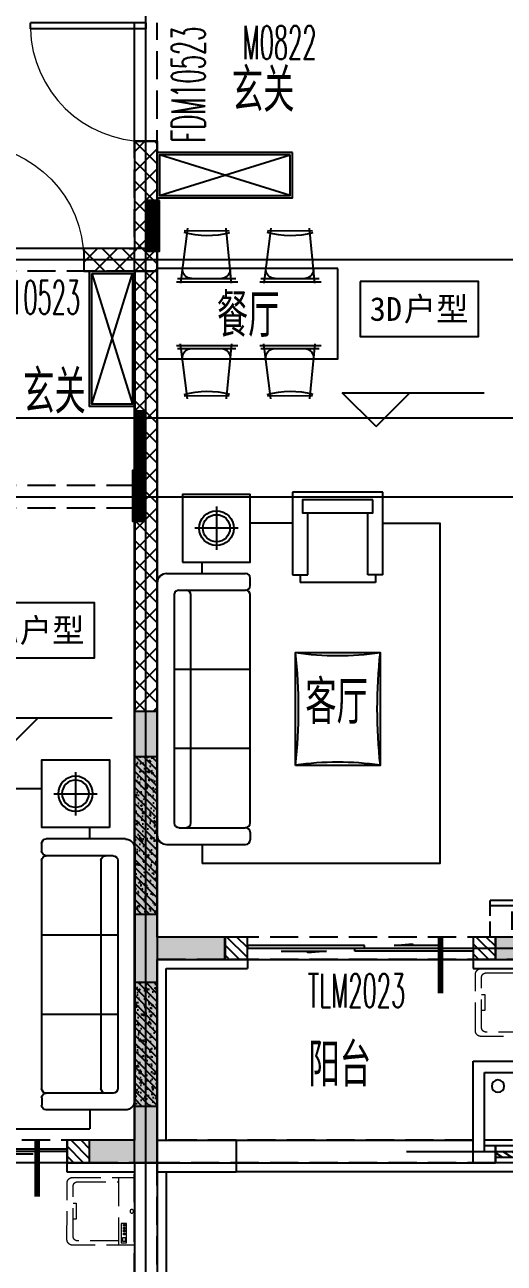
# Model space of a CAD drawing. Header units: millimetres. Extents: x 815519 to 890079, y 147095 to 251022.
# Drawn here: x 877205 to 881455, y 153305 to 164278 of the extents above; entities that cross this region are included whole.
import ezdxf

# ---------------------------------------------------------------- set-up
doc = ezdxf.new("R2010")
doc.units = ezdxf.units.MM
doc.header["$LTSCALE"] = 1000
for name, pattern in [('__DASH', [0.35, 0.25, -0.1]), ('DASH', [0.35, 0.25, -0.1]), ('DOTE', [61.468, 50.8, -5.08, 0.508, -5.08])]:
    doc.linetypes.add(name, pattern=pattern)
for name, color, linetype in [('COLUMN', 9, 'Continuous'), ('DIM_ELEV', 3, 'Continuous'), ('DIM_IDEN', 3, 'Continuous'), ('D电气留洞', 1, 'Continuous'), ('EVTR', 52, 'Continuous'), ('PC_预制外墙', 11, 'Continuous'), ('PC_预制外墙填充', 252, 'Continuous'), ('PUB_HATCH', 8, 'Continuous'), ('PUB_TEXT', 7, 'Continuous'), ('STAIR', 52, 'Continuous'), ('SURFACE', 6, 'Continuous'), ('text', 7, 'Continuous'), ('VPIPE-污水', 2, 'DASH'), ('WALL', 2, 'Continuous'), ('WINDOW', 4, 'Continuous'), ('WINDOW_TEXT', 7, 'Continuous'), ('家具', 47, 'Continuous'), ('屋面索引', 6, 'Continuous'), ('总内隔墙', 30, 'Continuous'), ('梁虚线', 134, 'DASH'), ('看线', 163, 'Continuous'), ('砼墙', 3, 'Continuous'), ('空调', 9, 'Continuous'), ('空调机位', 9, 'Continuous')]:
    doc.layers.add(name, color=color, linetype=linetype)
doc.layers.add('DIM_MODI', color=6, linetype='Continuous', plot=False)
doc.layers.add('DOTE', color=1, linetype='DOTE', plot=False)
doc.layers.add('厨卫', color=154, linetype='Continuous', lineweight=0)
doc.styles.add('_TCH_LABEL', font='COMPLEX', dxfattribs={"bigfont": 'GBCBIG'})
doc.styles.add('_TCH_WINDOW', font='SIMPLEX', dxfattribs={"height": 3.5, "bigfont": 'GBCBIG'})
doc.styles.add('C-SHET1', font='', dxfattribs={"width": 0.9})
doc.styles.add('黑体', font='simhei.ttf', dxfattribs={"width": 0.7})
doc.styles.get('C-SHET1').set_extended_font_data('FangSong_GB2312')
pattern_1 = [(45, (0, 0), (-35.355339, 35.355339), []), (50, (0, 0), (143.452037, -12.550427), [15, -165]), (355, (0, 0), (-27.750267, 150.438427), [12, -132]), (100.4514, (11.95, -1.05), (115.701876, 137.88791), [12.748038, -140.228422]), (46.1842, (0, 40), (213.44821, -33.103803), [22.5, -247.5]), (96.6356, (17.79, 37.24), (186.93254, 194.823574), [19.12206, -210.3426]), (351.1842, (0, 40), (186.93239, 194.82372), [18, -198]), (21, (20, 30), (119.38141, -80.523778), [15, -165]), (326, (20, 30), (48.663066, 145.03001), [12, -132]), (71.4514, (29.95, 23.29), (168.044526, 64.5061), [12.748038, -140.228422]), (37.5, (0, 0), (2.431971, 66.5787708), [0, -130.4, 0, -134, 0, -132.5]), (7.5, (0, 0), (52.6139075, 78.882342), [0, -76.4, 0, -127.4, 0, -50.5]), (327.5, (-44.6, 0), (106.764487, -4.5109743), [0, -50, 0, -156, 0, -207]), (317.5, (-64.6, 0), (116.637234, 20.020996), [0, -65, 0, -103.6, 0, -147])]

# ---------------------------------------------------------------- blocks, each defined once
blk = doc.blocks.new('10#标准层轴网')
at = {"layer": 'DOTE'}
for p, q in [((-311673.1, 342150), (-311673.1, 356450)), ((-303473.1, 354150), (-370833.1, 354150)), ((-325873.1, 352750), (-303473.1, 352750)), ((-328473.1, 352050), (-303473.1, 352050)), ((-370833.1, 348050), (-303473.1, 348050)), ((-308673.1, 346250), (-308673.1, 346950)), ((-308673.1, 346950), (-307273.1, 346950)), ((-370833.1, 346250), (-303473.1, 346250))]:
    blk.add_line(p, q, dxfattribs=at)
blk = doc.blocks.new('$DorLib2D$00000131')
at = {"color": 0, "linetype": 'Continuous'}
for p, q in [((0.15, 0.125), (0.2319, 0.1973)), ((0.2319, 0.1973), (0.2319, 0.125)), ((-0.5, 0.125), (-0.5, 0)), ((0.0192, 0.125), (-0.5, 0.125)), ((0.0192, 0), (0.0192, 0.125)), ((0.35, 0.125), (0.15, 0.125)), ((-0.5, 0), (0.0192, 0)), ((-0.024, 0), (0.5, 0)), ((-0.024, -0.125), (-0.024, 0)), ((0.5, 0), (0.5, -0.125)), ((-0.35, -0.125), (-0.15, -0.125)), ((-0.2319, -0.1973), (-0.2319, -0.125)), ((-0.15, -0.125), (-0.2319, -0.1973)), ((0.5, -0.125), (-0.024, -0.125))]:
    blk.add_line(p, q, dxfattribs=at)
blk = doc.blocks.new('$DorLib2D$00000001')
for p, q in [((0.45, 0.975), (0.5, 0.975)), ((0.45, 0), (0.45, 0.975)), ((0.5, 0), (0.5, 0.975)), ((0.5, 0), (0.45, 0))]:
    blk.add_line(p, q)
at = {"lineweight": 13}
blk.add_arc((0.475, 0), 0.975, 91.4693, 180, dxfattribs=at)
blk = doc.blocks.new('3A户型-平面-反')
at = {"layer": 'SURFACE'}
for p, q in [((-112587, 125100), (-112587, 125020)), ((-112587, 125020), (-111987, 125020))]:
    blk.add_line(p, q, dxfattribs=at)
blk.add_lwpolyline([(-111707, 125020), (-111707, 123500), (-111787, 123500)], dxfattribs=at)
at = {"layer": 'WALL'}
for p, q in [((-111987, 133250), (-111987, 133200)), ((-111787, 133250), (-111787, 133100)), ((-111987, 133200), (-112437, 133200)), ((-112437, 133200), (-112437, 133000)), ((-111787, 133100), (-111787, 125200)), ((-112437, 133000), (-111987, 133000)), ((-111987, 133000), (-111987, 125300)), ((-111987, 125300), (-112587, 125300)), ((-112587, 125300), (-112587, 125100)), ((-111787, 125200), (-111787, 123500)), ((-112587, 125100), (-111987, 125100)), ((-111987, 125100), (-111987, 123700))]:
    blk.add_line(p, q, dxfattribs=at)
at = {"layer": 'WINDOW'}
for p, q in [((-112437, 133200), (-113487, 133200)), ((-112587, 125100), (-114587, 125100))]:
    blk.add_line(p, q, dxfattribs=at)
ref = blk.add_blockref('$DorLib2D$00000001', (-112962, 133100), dxfattribs=dict(at, xscale=1050, yscale=-1050, zscale=1050, rotation=180))
ref.add_attrib('A', 'FDM10523', (-113497, 132618), dxfattribs={"layer": 'WINDOW_TEXT', "height": 297.5, "style": '_TCH_WINDOW', "width": 0.494118})
ref = blk.add_blockref('$DorLib2D$00000131', (-113587, 125200), dxfattribs=dict(at, xscale=2000, yscale=-200, zscale=2000, rotation=179.9999999999962))
ref.add_attrib('A', 'TLM2023', (-114052, 124676), dxfattribs={"layer": 'WINDOW_TEXT', "height": 297.5, "rotation": 360, "style": '_TCH_WINDOW', "width": 0.494118})
blk = doc.blocks.new('$WINLIB2D$00000039')
at = {"color": 0}
for points in [[(-0.5, 0.5), (-0.5, -0.5)], [(0.5, 0.5), (-0.5, 0.5)], [(0.5, -0.5), (0.5, 0.5)], [(-0.5, 0.1667), (0.5, 0.1667)], [(-0.3839, -0.1667), (-0.448, 0.1667)], [(-0.3159, -0.1667), (-0.38, 0.1667)], [(-0.2479, -0.1667), (-0.312, 0.1667)], [(-0.1799, -0.1667), (-0.244, 0.1667)], [(-0.1119, -0.1667), (-0.176, 0.1667)], [(-0.0439, -0.1667), (-0.108, 0.1667)], [(0.0241, -0.1667), (-0.04, 0.1667)], [(0.0921, -0.1667), (0.028, 0.1667)], [(0.16, -0.1667), (0.0959, 0.1667)], [(0.228, -0.1667), (0.1639, 0.1667)], [(0.296, -0.1667), (0.2319, 0.1667)], [(0.364, -0.1667), (0.2999, 0.1667)], [(0.432, -0.1667), (0.3679, 0.1667)], [(0.5, -0.1667), (0.4359, 0.1667)], [(-0.4519, -0.1667), (-0.5, 0.0836)], [(-0.5, -0.1667), (0.5, -0.1667)], [(0.5, -0.5), (-0.5, -0.5)]]:
    blk.add_lwpolyline(points, dxfattribs=at)
blk = doc.blocks.new('3D户型-平面-反')
at = {"layer": 'STAIR'}
for points in [[(150099, 421878), (152199, 421878)], [(150099, 421678), (152199, 421678)]]:
    blk.add_lwpolyline(points, dxfattribs=at)
at = {"layer": 'SURFACE'}
for p, q in [((150199, 423478), (150199, 423398)), ((152199, 423478), (152199, 423398)), ((149479, 421878), (149479, 423398)), ((149479, 423398), (150199, 423398)), ((152199, 423398), (152819, 423398)), ((150099, 421678), (150099, 421598)), ((149399, 421598), (150099, 421598))]:
    blk.add_line(p, q, dxfattribs=at)
at = {"layer": 'WALL'}
for p, q in [((149399, 430728), (149199, 430728)), ((149199, 430728), (149199, 429778)), ((149399, 429678), (149399, 430728)), ((149150, 429778), (149199, 429778)), ((149150, 429578), (149199, 429578)), ((149199, 423578), (149199, 429578)), ((149399, 423678), (149399, 429678)), ((150199, 423678), (149399, 423678)), ((150199, 423478), (150199, 423678)), ((152899, 423678), (152199, 423678)), ((152199, 423678), (152199, 423478)), ((149199, 421678), (149199, 423578)), ((149399, 423478), (150199, 423478)), ((149399, 421878), (149399, 423478)), ((152199, 423478), (152899, 423478)), ((152199, 422578), (152899, 422578)), ((152199, 421678), (152199, 422578)), ((152299, 422478), (153099, 422478)), ((152299, 421828), (152299, 422478)), ((149399, 421878), (150099, 421878)), ((150099, 421878), (150099, 421678)), ((152399, 421828), (152299, 421828)), ((152399, 421678), (152399, 421828)), ((149199, 421678), (150099, 421678)), ((152199, 421678), (152399, 421678))]:
    blk.add_line(p, q, dxfattribs=at)
at = {"layer": 'WINDOW'}
for p, q in [((149199, 430728), (149199, 431778)), ((150199, 423478), (152199, 423478))]:
    blk.add_line(p, q, dxfattribs=at)
at = {"layer": '看线'}
blk.add_line((153879, 421598), (150099, 421598), dxfattribs=at)
at = {"layer": 'WINDOW'}
ref = blk.add_blockref('$DorLib2D$00000001', (150499, 431978), dxfattribs=dict(at, xscale=800, yscale=800, zscale=800))
ref.add_attrib('A', 'M0822', (150156, 431454), dxfattribs={"layer": 'WINDOW_TEXT', "height": 297.5, "style": '_TCH_WINDOW', "width": 0.494118})
ref = blk.add_blockref('$DorLib2D$00000001', (149299, 431253), dxfattribs=dict(at, xscale=1050, yscale=1050, zscale=1050, rotation=90.00000000001594))
ref.add_attrib('A', 'FDM10523', (149823, 430717), dxfattribs={"layer": 'WINDOW_TEXT', "height": 297.5, "rotation": 90, "style": '_TCH_WINDOW', "width": 0.494118})
ref = blk.add_blockref('$DorLib2D$00000131', (151199, 423578), dxfattribs=dict(at, xscale=2000, yscale=200, zscale=2000, rotation=3.966009336471777e-11))
ref.add_attrib('A', 'TLM2023', (150734, 423054), dxfattribs={"layer": 'WINDOW_TEXT', "height": 297.5, "style": '_TCH_WINDOW', "width": 0.494118})
ref = blk.add_blockref('$WINLIB2D$00000039', (152999, 421753), dxfattribs=dict(at, xscale=1200, yscale=150, zscale=1200))
ref.add_attrib('A', 'LB1222', (152621, 421254), dxfattribs={"layer": 'WINDOW_TEXT', "height": 297.5, "style": '_TCH_WINDOW', "width": 0.494118})
blk = doc.blocks.new('3A户型')
at = {"layer": 'text', "color": 6}
blk.add_lwpolyline([(173809, 391672), (173809, 390972), (175309, 390972), (175309, 391672), (173809, 391672)], dxfattribs=at)
at = {"layer": 'text', "color": 6, "style": '黑体'}
for s, p in [('3A', (173930, 391172)), ('户型', (174362, 391172))]:
    blk.add_text(s, height=300.4, dxfattribs=at).set_placement(p)
blk = doc.blocks.new('3D户型')
at = {"layer": 'text', "color": 6}
blk.add_lwpolyline([(173809, 391672), (173809, 390972), (175309, 390972), (175309, 391672), (173809, 391672)], dxfattribs=at)
at = {"layer": 'text', "color": 6, "style": '黑体'}
for s, p in [('3D', (173930, 391172)), ('户型', (174362, 391172))]:
    blk.add_text(s, height=300.4, dxfattribs=at).set_placement(p)
blk = doc.blocks.new('10#楼户型编号')
at = {"layer": 'EVTR', "xscale": 0.7, "yscale": 0.7, "zscale": 0.7}
for name, p in [('3D户型', (-431441, 139800)), ('3A户型', (-434845, 136953))]:
    blk.add_blockref(name, p, dxfattribs=at)
blk = doc.blocks.new('10#楼-房间功能')
at = {"layer": 'PUB_TEXT', "style": '_TCH_LABEL'}
for s, p in [('玄关', (-310912, 415471)), ('餐厅', (-311045, 413477)), ('玄关', (-312762, 412798)), ('客厅', (-310261, 410049, 0)), ('阳台', (-310233, 406836))]:
    blk.add_text(s, height=385.8, dxfattribs=at).set_placement(p)
blk = doc.blocks.new('Z$W@#1F9C1563')
at = {"linetype": 'Continuous', "lineweight": -3}
for p, q in [((2106, 3120), (2106, 3289)), ((1679, 3013), (1679, 3079)), ((2421, 3120), (1720, 3120)), ((2312, 2972), (1720, 2972)), ((2504, 803), (2504, 3038)), ((1679, 2930), (1679, 910)), ((2205, 2930), (2205, 910)), ((2354, 910), (2354, 2930)), ((1679, 2271), (2354, 2271)), ((1679, 1570), (2354, 1570)), ((570, 800), (1237, 800)), ((570, 733), (570, 800)), ((1237, 733), (1237, 800)), ((1679, 827), (1679, 761)), ((2312, 869), (1720, 869)), ((504, 733), (504, 0)), ((504, 733), (637, 733)), ((637, 733), (637, 182)), ((1170, 733), (1170, 182)), ((1304, 733), (1170, 733)), ((1304, 0), (1304, 733)), ((2421, 720), (1720, 720)), ((2106, 720), (2106, 619)), ((1979, 127), (1979, 511)), ((1304, 273), (1679, 273)), ((1787, 319), (2170, 319)), ((504, 0), (1304, 0))]:
    blk.add_line(p, q, dxfattribs=at)
blk.add_lwpolyline([(504, 273), (0, 273), (0, 3289), (0, 3289), (2106, 3289)], dxfattribs=at)
for points in [[(1279, 2420), (1279, 1420), (529, 1420), (529, 2420)], [(2279, 619), (1679, 619), (1679, 19), (2279, 19)], [(593, 67), (1215, 67), (1215, 182), (593, 182)]]:
    blk.add_lwpolyline(points, close=True, dxfattribs=at)
for radius in [154, 120]:
    blk.add_circle((1979, 319), radius, dxfattribs=at)
for centre, radius, start, end in [((1720, 3079), 41.2, 90, 180), ((2421, 3038), 82.5, 0, 90), ((1720, 3013), 41.2, 180, 270), ((1720, 2930), 41.2, 90, 180), ((2246, 2930), 41.2, 90, 180), ((2312, 2930), 41.2, 0, 90), ((904, 4982), 2590, 261.6773, 278.3227), ((-4040, 1920), 4596, 353.7539, 6.2461), ((5847, 1920), 4596, 173.7539, 186.2461), ((904, -1142), 2590, 81.6773, 98.3227), ((1720, 910), 41.2, 180, 270), ((2246, 910), 41.2, 180, 270), ((2312, 910), 41.2, 270, 0), ((1720, 827), 41.2, 90, 180), ((2421, 803), 82.5, 270, 0), ((1720, 761), 41.2, 180, 270)]:
    blk.add_arc(centre, radius, start, end, dxfattribs=at)
blk = doc.blocks.new('3A-左户家具')
at = {"layer": '家具'}
for p, q in [((-513449, 390580), (-513809, 389420)), ((-513449, 389420), (-513809, 390580))]:
    blk.add_line(p, q, dxfattribs=at)
blk.add_lwpolyline([(-513429, 390600), (-513829, 390600), (-513829, 389400), (-513429, 389400), (-513429, 390600)], dxfattribs=at)
blk.add_lwpolyline([(-513449, 390580), (-513809, 390580), (-513809, 389420), (-513449, 389420)], close=True, dxfattribs=at)
at = {"layer": '家具', "extrusion": (0, 0, -1), "xscale": -1, "zscale": -1, "rotation": 180}
blk.add_blockref('Z$W@#1F9C1563', (511325, 386289), dxfattribs=at)
blk = doc.blocks.new('2016062716132468')
at = {"layer": '家具'}
for p, q in [((-1079, 1025), (-1031, 1514)), ((-1059, 1487), (-660, 1489)), ((-688, 1514), (-627, 1025)), ((-340, 1025), (-293, 1514)), ((-321, 1487), (79, 1489)), ((50, 1514), (111, 1025)), ((-591, 1039), (-1134, 1039)), ((-602, 1067), (-1117, 1067)), ((147, 1039), (-396, 1039)), ((137, 1067), (-379, 1067)), ((-591, 475), (-1134, 475)), ((-602, 447), (-1117, 447)), ((-1079, 489), (-1031, 0)), ((-688, 0), (-627, 489)), ((147, 475), (-396, 475)), ((137, 447), (-379, 447)), ((-340, 489), (-293, 0)), ((50, 0), (111, 489)), ((-1059, 27), (-660, 25)), ((-321, 27), (79, 25))]:
    blk.add_line(p, q, dxfattribs=at)
blk.add_lwpolyline([(-1282, 1157), (318, 1157), (318, 357), (-1282, 357)], close=True, dxfattribs=at)
for centre, radius, start, end in [((-863, 2195), 749, 254.6721, 285.8904), ((-125, 2195), 749, 254.6721, 285.8904), ((-989, 1145), 77.7, 168.8467, 268.8205), ((-728, 1152), 84.4, 270, 5.7106), ((-251, 1145), 77.7, 168.8467, 268.8205), ((11, 1152), 84.4, 270, 5.7106), ((-989, 369), 77.7, 91.1795, 191.1533), ((-728, 363), 84.4, 354.2894, 90), ((-251, 369), 77.7, 91.1795, 191.1533), ((11, 363), 84.4, 354.2894, 90), ((-863, -680), 749, 74.1096, 105.3279), ((-125, -680), 749, 74.1096, 105.3279)]:
    blk.add_arc(centre, radius, start, end, dxfattribs=at)
blk = doc.blocks.new('Z$W@#61777A51')
at = {"layer": '空调'}
for p, q in [((250, 325, -1), (0, 325, -1)), ((0, 187, -1), (0, 325, -1)), ((250, 277, -1), (0, 277, -1)), ((550, 325, -1), (300, 325, -1)), ((550, 277, -1), (300, 277, -1)), ((550, 187, -1), (550, 325, -1)), ((0, 0, -1), (0, 137, -1)), ((550, 0, -1), (550, 137, -1)), ((250, 0, -1), (0, 0, -1)), ((550, 0, -1), (300, 0, -1))]:
    blk.add_line(p, q, dxfattribs=at)
at = {"layer": '空调', "style": 'C-SHET1', "width": 0.9}
blk.add_text('KT', height=166.5, rotation=359.9935, dxfattribs=at).set_placement((170, 61, -1))
blk = doc.blocks.new('3D-左户家具')
at = {"layer": '家具', "linetype": 'Continuous', "lineweight": -3}
for p, q in [((-515208, 391270), (-514048, 391630)), ((-514048, 391270), (-515208, 391630))]:
    blk.add_line(p, q, dxfattribs=at)
for points in [[(-515228, 391650), (-514028, 391650), (-514028, 391250), (-515228, 391250)], [(-515208, 391630), (-514048, 391630), (-514048, 391270), (-515208, 391270)]]:
    blk.add_lwpolyline(points, close=True, dxfattribs=at)
blk.add_blockref('2016062716132468', (-514346, 389467), dxfattribs=at)
at = {"layer": '家具', "linetype": 'Continuous', "lineweight": -3, "extrusion": (0, 0, -1), "zscale": -1, "rotation": 180}
blk.add_blockref('Z$W@#1F9C1563', (516532, 388641), dxfattribs=at)
at = {"layer": '空调机位', "linetype": 'DASH', "extrusion": (0, 0, -1), "zscale": -1, "rotation": 0.0005917779041797182}
blk.add_blockref('Z$W@#61777A51', (516979, 384700), dxfattribs=at)
blk = doc.blocks.new('10#-剪力墙-初')
at = {"layer": 'PUB_HATCH'}
for points in [[(653213, -144701), (653013, -144701), (653013, -147901), (653713, -147901), (653713, -147701), (653213, -147701)], [(656113, -147701), (656113, -147901), (656713, -147901), (656713, -149701), (657313, -149701), (657313, -149501), (656913, -149501), (656913, -145701), (656713, -145701), (656713, -147701)]]:
    blk.add_hatch(color=256, dxfattribs=at).paths.add_polyline_path(points)
at = {"layer": '砼墙', "color": 5, "ltscale": 1, "const_width": 10}
for points in [[(653213, -144701), (653013, -144701), (653013, -147901), (653713, -147901), (653713, -147701), (653213, -147701)], [(656113, -147701), (656113, -147901), (656713, -147901), (656713, -149701), (657313, -149701), (657313, -149501), (656913, -149501), (656913, -147701), (656913, -145701), (656713, -145701), (656713, -147701)]]:
    blk.add_lwpolyline(points, close=True, dxfattribs=at)
blk = doc.blocks.new('se fsef sfe')
at = {"layer": '厨卫', "linetype": 'DASH'}
blk.add_line((1467026, -1008296), (1467026, -1008889), dxfattribs=at)
blk.add_lwpolyline([(1467482, -1008842), (1467481, -1008342, 0.414214), (1467431, -1008292), (1466881, -1008292), (1466882, -1008892), (1467432, -1008892, 0.414214)], format="xyb", close=True, dxfattribs=at)
blk.add_lwpolyline([(1467026, -1008855), (1467387, -1008854, 0.414214), (1467427, -1008814), (1467427, -1008370, 0.414214), (1467387, -1008330), (1467026, -1008330)], format="xyb", dxfattribs=at)
blk.add_lwpolyline([(1467427, -1008521), (1467399, -1008521), (1467399, -1008592), (1467399, -1008663), (1467427, -1008663)], dxfattribs=at)
for points in [[(1466953, -1008871), (1466953, -1008699), (1467001, -1008699), (1467001, -1008871)], [(1466967, -1008710), (1466967, -1008724), (1466980, -1008724), (1466980, -1008710)], [(1466967, -1008736), (1466967, -1008750), (1466980, -1008750), (1466980, -1008736)], [(1466967, -1008760), (1466967, -1008774), (1466980, -1008774), (1466980, -1008760)], [(1466967, -1008787), (1466967, -1008800), (1466980, -1008800), (1466980, -1008787)], [(1466991, -1008828), (1466991, -1008857), (1466962, -1008857), (1466962, -1008828)]]:
    blk.add_lwpolyline(points, close=True, dxfattribs=at)
blk.add_circle((1466907, -1008592), 16, dxfattribs=at)
blk = doc.blocks.new('3D-左户厨卫')
at = {"layer": 'DIM_MODI', "color": 8, "linetype": '__DASH'}
blk.add_blockref('se fsef sfe', (-1989899, 1440262), dxfattribs=at)
blk = doc.blocks.new('3A-左户厨卫')
at = {"layer": '厨卫', "linetype": 'DASH'}
blk.add_blockref('se fsef sfe', (-1934038, 1438412), dxfattribs=at)
blk = doc.blocks.new('3-D-雨水-留洞')
at = {"layer": 'VPIPE-污水', "linetype": 'Continuous'}
blk.add_circle((-567234, 683970), 55, dxfattribs=at)
blk = doc.blocks.new('10#-ZPS-填充')
at = {"layer": '总内隔墙', "linetype": 'ByBlock'}
h = blk.add_hatch(dxfattribs=at)
h.set_pattern_fill('ANSI37', color=30, scale=1000)
h.set_pattern_definition([(45, (-1714200.95, 1041073.46), (-88.388348, 88.388348), []), (135, (-1714200.95, 1041073.46), (-88.388348, -88.388348), [])])
h.paths.add_polyline_path([(-213130, 1156175), (-211830, 1156175), (-211830, 1156075), (-213130, 1156075)])
h.paths.add_polyline_path([(-213130, 1155275), (-213030, 1155275), (-213030, 1156075), (-213130, 1156075)])
h.paths.add_polyline_path([(-214530, 1155275), (-213030, 1155275), (-213030, 1155175), (-214530, 1155175)])
h.paths.add_polyline_path([(-213430, 1153775), (-214530, 1153775), (-214530, 1153875), (-213430, 1153875)])
h.paths.add_polyline_path([(-214530, 1159375), (-214630, 1159375), (-214630, 1156775), (-214530, 1156775)])
h.paths.add_polyline_path([(-216730, 1153975), (-216930, 1153975), (-216930, 1154625), (-216730, 1154625)])
h.paths.add_polyline_path([(-216730, 1149875), (-216930, 1149875), (-216930, 1153775), (-216730, 1153775)])
h.paths.add_polyline_path([(-216730, 1153774), (-217380, 1153775), (-217380, 1153975), (-216730, 1153975)])
h.paths.add_polyline_path([(-222830, 1148775), (-223030, 1148775), (-223030, 1145275), (-222830, 1145275)])
h.paths.add_polyline_path([(-224080, 1149975), (-224280, 1149975), (-224280, 1148675), (-224080, 1148675)])
h.paths.add_polyline_path([(-224280, 1149375), (-226030, 1149375), (-226030, 1149275), (-224280, 1149275)])
h.paths.add_polyline_path([(-226230, 1150625), (-226030, 1150625), (-226030, 1148775), (-226230, 1148775)])
h.paths.add_polyline_path([(-227980, 1149375), (-226230, 1149375), (-226230, 1149275), (-227980, 1149275)])
h.paths.add_polyline_path([(-227980, 1148675), (-228180, 1148675), (-228180, 1149975), (-227980, 1149975)])
h.paths.add_polyline_path([(-229230, 1145275), (-229430, 1145275), (-229430, 1148775), (-229230, 1148775)])
h.paths.add_polyline_path([(-235530, 1153775), (-235330, 1153775), (-235330, 1149875), (-235530, 1149875)])
h.paths.add_polyline_path([(-235530, 1153975), (-234880, 1153975), (-234880, 1153775), (-235530, 1153775)])
h.paths.add_polyline_path([(-235530, 1153975), (-235330, 1153975), (-235330, 1154925), (-235530, 1154925)])
h.paths.add_polyline_path([(-239030, 1153675), (-239230, 1153675), (-239230, 1153575), (-239030, 1153575)])
h.paths.add_polyline_path([(-241830, 1156075), (-239230, 1156075), (-239230, 1156175), (-241830, 1156175)])
h.paths.add_polyline_path([(-214530, 1154175), (-214630, 1154175), (-214630, 1153775), (-214530, 1153775)])
h.paths.add_polyline_path([(-214730, 1156775), (-214730, 1156675), (-214530, 1156675), (-214530, 1156775)])
h.paths.add_polyline_path([(-215630, 1156675), (-215630, 1156775), (-216730, 1156775), (-216730, 1156675)])
h.paths.add_polyline_path([(-214630, 1156275), (-214530, 1156275), (-214530, 1156675), (-214630, 1156675)])
h.paths.add_polyline_path([(-214530, 1155375), (-214630, 1155375), (-214630, 1155075), (-214530, 1155075)])
h.paths.add_polyline_path([(-223130, 1149975), (-223130, 1149875), (-223030, 1149875), (-223030, 1149975)])
h.paths.add_polyline_path([(-224030, 1149875), (-224030, 1149975), (-224080, 1149975), (-224080, 1149875)])
h.paths.add_polyline_path([(-221830, 1148775), (-221830, 1148675), (-220430, 1148675), (-220430, 1148775)])
h.paths.add_polyline_path([(-222730, 1148675), (-222730, 1148775), (-222830, 1148775), (-222830, 1148675)])
h.paths.add_polyline_path([(-224030, 1148675), (-224030, 1148775), (-224080, 1148775), (-224080, 1148675)])
h.paths.add_polyline_path([(-223130, 1148775), (-223130, 1148675), (-223030, 1148675), (-223030, 1148775)])
h.paths.add_polyline_path([(-229130, 1149875), (-229130, 1149975), (-229230, 1149975), (-229230, 1149875)])
h.paths.add_polyline_path([(-228230, 1149975), (-228230, 1149875), (-228180, 1149875), (-228180, 1149975)])
h.paths.add_polyline_path([(-228230, 1148775), (-228230, 1148675), (-228180, 1148675), (-228180, 1148775)])
h.paths.add_polyline_path([(-229130, 1148675), (-229130, 1148775), (-229230, 1148775), (-229230, 1148675)])
h.paths.add_polyline_path([(-229530, 1148775), (-229530, 1148675), (-229430, 1148675), (-229430, 1148775)])
h.paths.add_polyline_path([(-230430, 1148675), (-230430, 1148775), (-231830, 1148775), (-231830, 1148675)])
h.paths.add_polyline_path([(-233730, 1153075), (-233630, 1153075), (-233630, 1153778), (-233730, 1153778)])
h.paths.add_polyline_path([(-233630, 1152275), (-233730, 1152275), (-233730, 1151675), (-233630, 1151675)])
h.paths.add_polyline_path([(-237030, 1156076), (-237030, 1156274), (-237130, 1156274), (-237130, 1156076)])
h.paths.add_polyline_path([(-236230, 1156274), (-236230, 1156076), (-235530, 1156076), (-235530, 1156274)])
h.paths.add_polyline_path([(-239130, 1157275), (-239030, 1157275), (-239030, 1157375), (-239130, 1157375)])
h.paths.add_polyline_path([(-239030, 1156375), (-239130, 1156375), (-239130, 1156275), (-239030, 1156275)])
h.paths.add_polyline_path([(-239030, 1151775), (-239230, 1151775), (-239230, 1150875), (-239030, 1150875)])
h.paths.add_polyline_path([(-239230, 1152675), (-239030, 1152675), (-239030, 1152975), (-239230, 1152975)])
h.paths.add_polyline_path([(-218630, 1153075), (-218530, 1153075), (-218530, 1153775), (-218630, 1153775)])
h.paths.add_polyline_path([(-218630, 1151675), (-218530, 1151675), (-218530, 1152275), (-218630, 1152275)], flags=16)
at = {"layer": '总内隔墙', "color": 30, "linetype": 'ByBlock'}
for points in [[(-235530, 1153975), (-235330, 1153975), (-235330, 1154925), (-235530, 1154925)], [(-235530, 1153975), (-234880, 1153975), (-234880, 1153775), (-235530, 1153775)], [(-235530, 1153775), (-235330, 1153775), (-235330, 1149875), (-235530, 1149875)]]:
    blk.add_lwpolyline(points, close=True, dxfattribs=at)
blk = doc.blocks.new('DAAB')
at = {"layer": '梁虚线', "ltscale": 1}
for p, q in [((219718, -675416), (219718, -669316)), ((219918, -675416), (219918, -669316)), ((219918, -671316), (221418, -671316)), ((219918, -671516), (221418, -671516)), ((219918, -673416), (223318, -673416)), ((219918, -673616), (223218, -673616)), ((216718, -677416), (219118, -677416)), ((216718, -677616), (219118, -677616)), ((216218, -679216), (219718, -679216)), ((220318, -679216), (222718, -679216)), ((216018, -679416), (219718, -679416)), ((219718, -681016), (219718, -679416)), ((219918, -680816), (219918, -679416)), ((220318, -679416), (222718, -679416))]:
    blk.add_line(p, q, dxfattribs=at)
for points in [[(219718, -677416), (219718, -675416)], [(219718, -675416), (219918, -675416)], [(219918, -677416), (219918, -675416)], [(216218, -677416), (216718, -677416)], [(216718, -677616), (216718, -677416)], [(219118, -677616), (219118, -677416)], [(219118, -677416), (219718, -677416)], [(219918, -679216), (219918, -677416)], [(216018, -677616), (216718, -677616)], [(219118, -677616), (219718, -677616)], [(219718, -679416), (219718, -677616)], [(219918, -679216), (220318, -679216)], [(220318, -679416), (220318, -679216)], [(219718, -679416), (220318, -679416)]]:
    blk.add_lwpolyline(points, dxfattribs=at)
blk = doc.blocks.new('D1')
at = {"layer": 'D电气留洞'}
h = blk.add_hatch(dxfattribs=at)
h.set_pattern_fill('ANSI31', color=256, scale=8.125, style=0)
h.set_pattern_definition([(45, (123006.014, 956085.375), (-9.1205726, 9.1205726), [])])
h.paths.add_polyline_path([(129835.5, 935231), (130415.5, 935231), (130415.5, 935131), (129835.5, 935131)])
blk.add_lwpolyline([(129835.5, 935131), (129835.5, 935231), (130415.5, 935231), (130415.5, 935131), (129835.5, 935131)], dxfattribs=at)
blk = doc.blocks.new('D2')
at = {"layer": 'D电气留洞'}
h = blk.add_hatch(dxfattribs=at)
h.set_pattern_fill('ANSI37', color=256, scale=8.125, style=0)
h.set_pattern_definition([(45, (123006.014, 956024.875), (-9.1205726, 9.1205726), []), (135, (123006.014, 956024.875), (-9.1205726, -9.1205726), [])])
h.paths.add_polyline_path([(129835.5, 934930.5), (130285.5, 934930.5), (130285.5, 934810.5), (129835.5, 934810.5)])
blk.add_lwpolyline([(129835.5, 934810.5), (129835.5, 934930.5), (130285.5, 934930.5), (130285.5, 934810.5), (129835.5, 934810.5)], dxfattribs=at)
blk = doc.blocks.new('10#-电气留洞')
at = {"layer": '屋面索引', "rotation": 270}
for name, p in [('D2', (-1174104, 1101796)), ('D1', (-1174305, 1099930)), ('D2', (-1173984, 1099405))]:
    blk.add_blockref(name, p, dxfattribs=at)
blk = doc.blocks.new('10#-标准层-装备式')
at = {"layer": 'PC_预制外墙填充'}
h = blk.add_hatch(dxfattribs=at)
h.set_pattern_fill('ANSI31', color=256, scale=500, style=0)
h.set_pattern_definition([(45, (-572752.71, 434421.08), (-44.194174, 44.194174), [])])
h.paths.add_polyline_path([(198313, 539000), (198513, 539000), (198513, 539600), (198313, 539600)])
h.paths.add_polyline_path([(195313, 539000), (195113, 539000), (195113, 539600), (195313, 539600)])
h.paths.add_polyline_path([(188313, 537000), (188113, 537000), (188113, 536400), (188313, 536400)])
h.paths.add_polyline_path([(183313, 536400), (183113, 536400), (183113, 537000), (183313, 537000)])
h.paths.add_polyline_path([(181513, 536400), (181513, 537000)])
h.paths.add_polyline_path([(181713, 537000), (181513, 537000), (181513, 536400), (181713, 536400)])
h.paths.add_polyline_path([(176713, 536400), (176513, 536400), (176513, 537000), (176713, 537000)])
h.paths.add_polyline_path([(169313, 538000), (169513, 538000), (169513, 538800), (169313, 538800)])
h.paths.add_polyline_path([(165813, 538000), (166013, 538000), (166013, 538800), (165813, 538800)])
h.paths.add_polyline_path([(166513, 547200), (165813, 547200), (165813, 547400), (166513, 547400)])
h.paths.add_polyline_path([(185513, 543700), (185713, 543700), (185713, 543000), (185513, 543000)])
h.paths.add_polyline_path([(179313, 543000), (179113, 543000), (179113, 543700), (179313, 543700)])
h.paths.add_polyline_path([(198313, 543000), (198513, 543000), (198513, 541500), (198313, 541500)])
h.paths.add_polyline_path([(197613, 539000), (197613, 538800), (198513, 538800), (198513, 539000)])
h.paths.add_polyline_path([(196113, 538800), (196113, 539000), (195113, 539000), (195113, 538800)])
h.paths.add_polyline_path([(194813, 550500), (194813, 550700), (194163, 550700), (194163, 550500)])
h.paths.add_polyline_path([(193013, 550700), (193013, 550500), (193763, 550500), (193763, 550700)])
h.paths.add_polyline_path([(191513, 550500), (191513, 550700), (191013, 550700), (191013, 550500)])
h.paths.add_polyline_path([(187013, 552800), (187013, 552600), (187914, 552600), (187914, 552800)])
h.paths.add_polyline_path([(185713, 549800), (185913, 549800), (185913, 549900), (185713, 549900)])
h.paths.add_polyline_path([(185913, 548000), (185713, 548000), (185713, 547700), (185913, 547700)])
h.paths.add_polyline_path([(187213, 544400), (187413, 544400), (187413, 544900), (187213, 544900)])
h.paths.add_polyline_path([(187413, 543798), (187213, 543798), (187213, 543700), (187413, 543700)])
h.paths.add_polyline_path([(186313, 542800), (186313, 543000), (185713, 543000), (185713, 542800)])
h.paths.add_polyline_path([(186913, 543000), (186913, 542800), (187013, 542800), (187013, 543000)])
h.paths.add_polyline_path([(183413, 543500), (183413, 543700), (183213, 543700), (183213, 543500)])
h.paths.add_polyline_path([(184613, 543700), (184613, 543500), (185513, 543500), (185513, 543700)])
h.paths.add_polyline_path([(181413, 543700), (181413, 543500), (181613, 543500), (181613, 543700)])
h.paths.add_polyline_path([(180213, 543500), (180213, 543700), (179313, 543700), (179313, 543500)])
h.paths.add_polyline_path([(178513, 543000), (178513, 542800), (179113, 542800), (179113, 543000)])
h.paths.add_polyline_path([(177913, 542800), (177913, 543000), (177813, 543000), (177813, 542800)])
h.paths.add_polyline_path([(177413, 544400), (177613, 544400), (177613, 544900), (177413, 544900)])
h.paths.add_polyline_path([(177613, 543800), (177413, 543800), (177413, 543700), (177613, 543700)])
h.paths.add_polyline_path([(178413, 549800), (178613, 549800), (178613, 549900), (178413, 549900)])
h.paths.add_polyline_path([(178613, 547800), (178413, 547800), (178413, 547700), (178613, 547700)])
h.paths.add_polyline_path([(177313, 552600), (177313, 552800), (176413, 552800), (176413, 552600)])
h.paths.add_polyline_path([(172713, 550900), (172713, 550700), (173613, 550700), (173613, 550900)])
h.paths.add_polyline_path([(172063, 550700), (172063, 550900), (171863, 550900), (171863, 550700)])
h.paths.add_polyline_path([(170763, 550600), (170763, 550400), (171213, 550400), (171213, 550600)])
h.paths.add_polyline_path([(168863, 550600), (168863, 550400), (170163, 550400), (170163, 550600)])
h.paths.add_polyline_path([(167363, 550400), (167363, 550600), (167163, 550600), (167163, 550400)])
h.paths.add_polyline_path([(165813, 547000), (166013, 547000), (166013, 547200), (165813, 547200)])
h.paths.add_polyline_path([(166013, 545500), (165813, 545500), (165813, 544700), (166013, 544700)])
h.paths.add_polyline_path([(165813, 544350), (166013, 544350), (166013, 544500), (165813, 544500)])
h.paths.add_polyline_path([(166013, 543750), (165813, 543750), (165813, 542800), (166013, 542800)])
h.paths.add_polyline_path([(168513, 538200), (168513, 538000), (169313, 538000), (169313, 538200)])
h.paths.add_polyline_path([(166713, 538000), (166713, 538200), (166013, 538200), (166013, 538000)])
h.paths.add_polyline_path([(172213, 539000), (172213, 538800), (172413, 538800), (172413, 539000)])
h.paths.add_polyline_path([(170213, 538800), (170213, 539000), (170013, 539000), (170013, 538800)])
h.paths.add_polyline_path([(175813, 537200), (175813, 537000), (176013, 537000), (176013, 537200)])
h.paths.add_polyline_path([(173813, 537000), (173813, 537200), (173613, 537200), (173613, 537000)])
h.paths.add_polyline_path([(177513, 536200), (177513, 536400), (176513, 536400), (176513, 536200)])
h.paths.add_polyline_path([(181163, 536400), (181163, 536200), (181713, 536200), (181713, 536400)])
h.paths.add_polyline_path([(179663, 536200), (179663, 536400), (179013, 536400), (179013, 536200)])
h.paths.add_polyline_path([(183663, 536200), (183663, 536400), (183113, 536400), (183113, 536200)])
h.paths.add_polyline_path([(187313, 536400), (187313, 536200), (188313, 536200), (188313, 536400)])
h.paths.add_polyline_path([(185813, 536200), (185813, 536400), (185163, 536400), (185163, 536200)])
h.paths.add_polyline_path([(191013, 537200), (191013, 537000), (191213, 537000), (191213, 537200)])
h.paths.add_polyline_path([(189013, 537000), (189013, 537200), (188813, 537200), (188813, 537000)])
h.paths.add_polyline_path([(194413, 539800), (194413, 539600), (194613, 539600), (194613, 539800)])
h.paths.add_polyline_path([(192413, 539600), (192413, 539800), (192213, 539800), (192213, 539600)])
h.paths.add_polyline_path([(197613, 545900), (197413, 545900), (197413, 545000), (197613, 545000)])
h.paths.add_polyline_path([(197413, 546550), (197613, 546550), (197613, 547300), (197413, 547300)])
at = {"layer": 'PC_预制外墙'}
for points in [[(170213, 538800), (170013, 538800), (170013, 539000), (170213, 539000), (170213, 538800)], [(172213, 539000), (172413, 539000), (172413, 538800), (172213, 538800), (172213, 539000)], [(173813, 537000), (173613, 537000), (173613, 537200), (173813, 537200), (173813, 537000)]]:
    blk.add_lwpolyline(points, dxfattribs=at)
blk = doc.blocks.new('10#楼-装配式-标准层')
at = {"layer": 'PUB_HATCH'}
h = blk.add_hatch(dxfattribs=at)
h.set_pattern_fill('钢筋混凝土', color=256, scale=20, style=0)
h.set_pattern_definition(pattern_1)
h.paths.add_polyline_path([(173213, 540600), (173013, 540600), (173013, 539200), (173213, 539200)])
h = blk.add_hatch(dxfattribs=at)
h.set_pattern_fill('钢筋混凝土', color=256, scale=20, style=0)
h.set_pattern_definition(pattern_1)
h.paths.add_polyline_path([(173013, 538600), (173013, 537500), (173213, 537500), (173213, 538600)])
at = {"layer": 'COLUMN'}
for p, q in [((173013, 538600), (173013, 537500)), ((173213, 538600), (173013, 538600)), ((173213, 537500), (173213, 538600)), ((173013, 537500), (173213, 537500))]:
    blk.add_line(p, q, dxfattribs=at)
at = {"layer": 'WALL'}
for p, q in [((173213, 540600), (173013, 540600)), ((173013, 540600), (173013, 539200)), ((173213, 539200), (173213, 540600)), ((173013, 539200), (173213, 539200))]:
    blk.add_line(p, q, dxfattribs=at)

msp = doc.modelspace()

# ---------------------------------------------------------------- linework, layer by layer
at = {"layer": 'DIM_ELEV'}
for p, q in [((880319.5, 160718.1), (880019.5, 161018.1)), ((880019.5, 161018.1), (881277, 161018.1)), ((880319.5, 160718.1), (880619.5, 161018.1)), ((876723.2, 158136.3), (877980.7, 158136.3)), ((877023.2, 157836.3), (877323.2, 158136.3))]:
    msp.add_line(p, q, dxfattribs=at)
at = {"layer": 'DIM_IDEN', "color": 5, "const_width": 50}
for points in [[(880889.2, 156195.4), (880889.2, 155695.4)], [(877315.8, 154395.4), (877315.8, 153895.4)]]:
    msp.add_lwpolyline(points, dxfattribs=at)

# ---------------------------------------------------------------- block references
at = {"xscale": -1}
for name, p in [('10#-剪力墙-初', (1535092.4, 303896.3)), ('3D-左户厨卫', (358782, -276054.6)), ('3A-左户厨卫', (411023, -276054.6))]:
    msp.add_blockref(name, p, dxfattribs=at)
at = {"xscale": -1, "rotation": 359.9999999999714}
msp.add_blockref('DAAB', (1098097, 833611), dxfattribs=at)
at = {"layer": 'PUB_TEXT'}
msp.add_blockref('3A户型-平面-反', (990166.2, 29095.4), dxfattribs=at)
at = {"layer": '屋面索引', "xscale": -1}
for name, p in [('10#-ZPS-填充', (642849.5, -991679.6)), ('10#-电气留洞', (639105.3, -809239.6))]:
    msp.add_blockref(name, p, dxfattribs=at)
at = {"layer": '总内隔墙', "color": 0, "xscale": -1}
for name in ['10#-标准层-装备式', '10#楼-装配式-标准层']:
    msp.add_blockref(name, (1051393, -382804.6), dxfattribs=at)
at = {"layer": '看线'}
for name, p in [('10#标准层轴网', (1189952.5, -191954.6)), ('3D户型-平面-反', (728980, -267482.3)), ('10#楼-房间功能', (1189952.5, -251965.6)), ('10#楼户型编号', (1189952.5, -251965.6))]:
    msp.add_blockref(name, p, dxfattribs=at)
at = {"layer": '看线', "xscale": -1}
for name, p in [('3-D-雨水-留洞', (314165.3, -529095.1)), ('3D-左户家具', (364351, -228504.6)), ('3A-左户家具', (364351, -228504.6))]:
    msp.add_blockref(name, p, dxfattribs=at)

doc.saveas('drawing.dxf')
